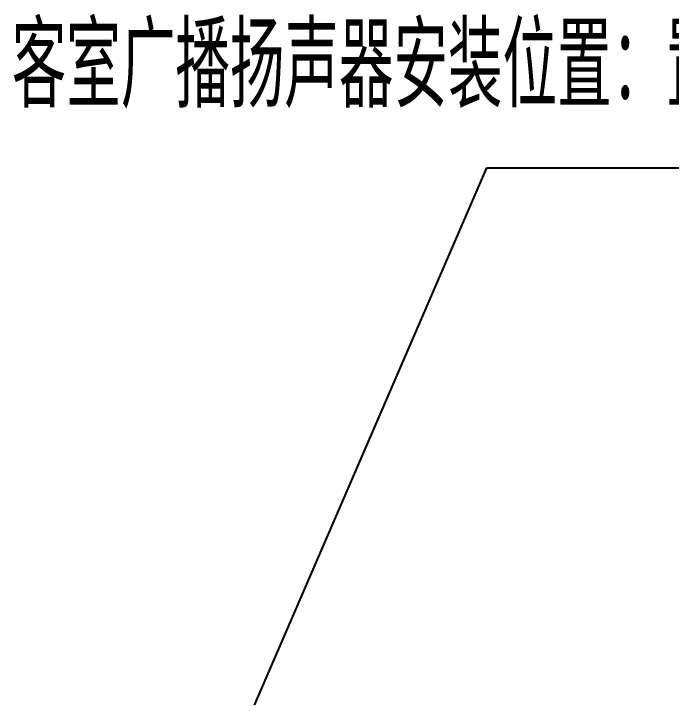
# Model space of a CAD drawing. Extents: x 39751 to 116307, y -36149 to -14965.
# Drawn here: x 68142 to 70487, y -17401 to -14965 of the extents above; entities that cross this region are included whole.
import ezdxf

# ---------------------------------------------------------------- set-up
doc = ezdxf.new("R2010")
doc.units = 0
doc.header["$LTSCALE"] = 1500
doc.layers.add('confinea', color=3, linetype='Continuous')
doc.styles.get("Standard").update_dxf_attribs({"font": 'gbenor.shx', "width": 0.9, "bigfont": 'gbcbig.shx'})
doc.dimstyles.get("Standard").update_dxf_attribs({"dimtxt": 3.5, "dimasz": 3, "dimexe": 1, "dimexo": 0, "dimgap": 1, "dimtad": 1, "dimdec": 0, "dimdsep": 46, "dimtxsty": 'Standard', "dimblk": 'CLOSED', "dimcen": 0, "dimadec": 0, "dimazin": 2, "dimtfac": 1, "dimtdec": 0, "dimtofl": 0, "dimtmove": 2, "dimatfit": 3, "dimldrblk": 'NONE', "dimfxl": 0.18, "dimtolj": 1, "dimtzin": 0, "dimarcsym": 0})

msp = doc.modelspace()

# ---------------------------------------------------------------- texts
at = {"layer": 'confinea', "insert": (68135.3, -15000.2), "char_height": 300, "width": 6000, "attachment_point": 1}
msp.add_mtext('客室广播扬声器安装位置：置于车侧顶板内部，均匀分布在车的两侧', dxfattribs=at)

# ---------------------------------------------------------------- leaders
at = {"layer": 'confinea', "annotation_type": 0, "has_hookline": 1, "hookline_direction": 0, "text_width": 3662.9}
msp.add_leader([(68724.3, -18066.2), (69828.9, -15514.2), (70745, -15514.2)], dimstyle='Standard', override={"dimscale": 50, "dimgap": 1, "dimtad": 0, "dimldrblk": 'DotBlank', "dimarcsym": 1}, dxfattribs=at)

doc.saveas('drawing.dxf')
